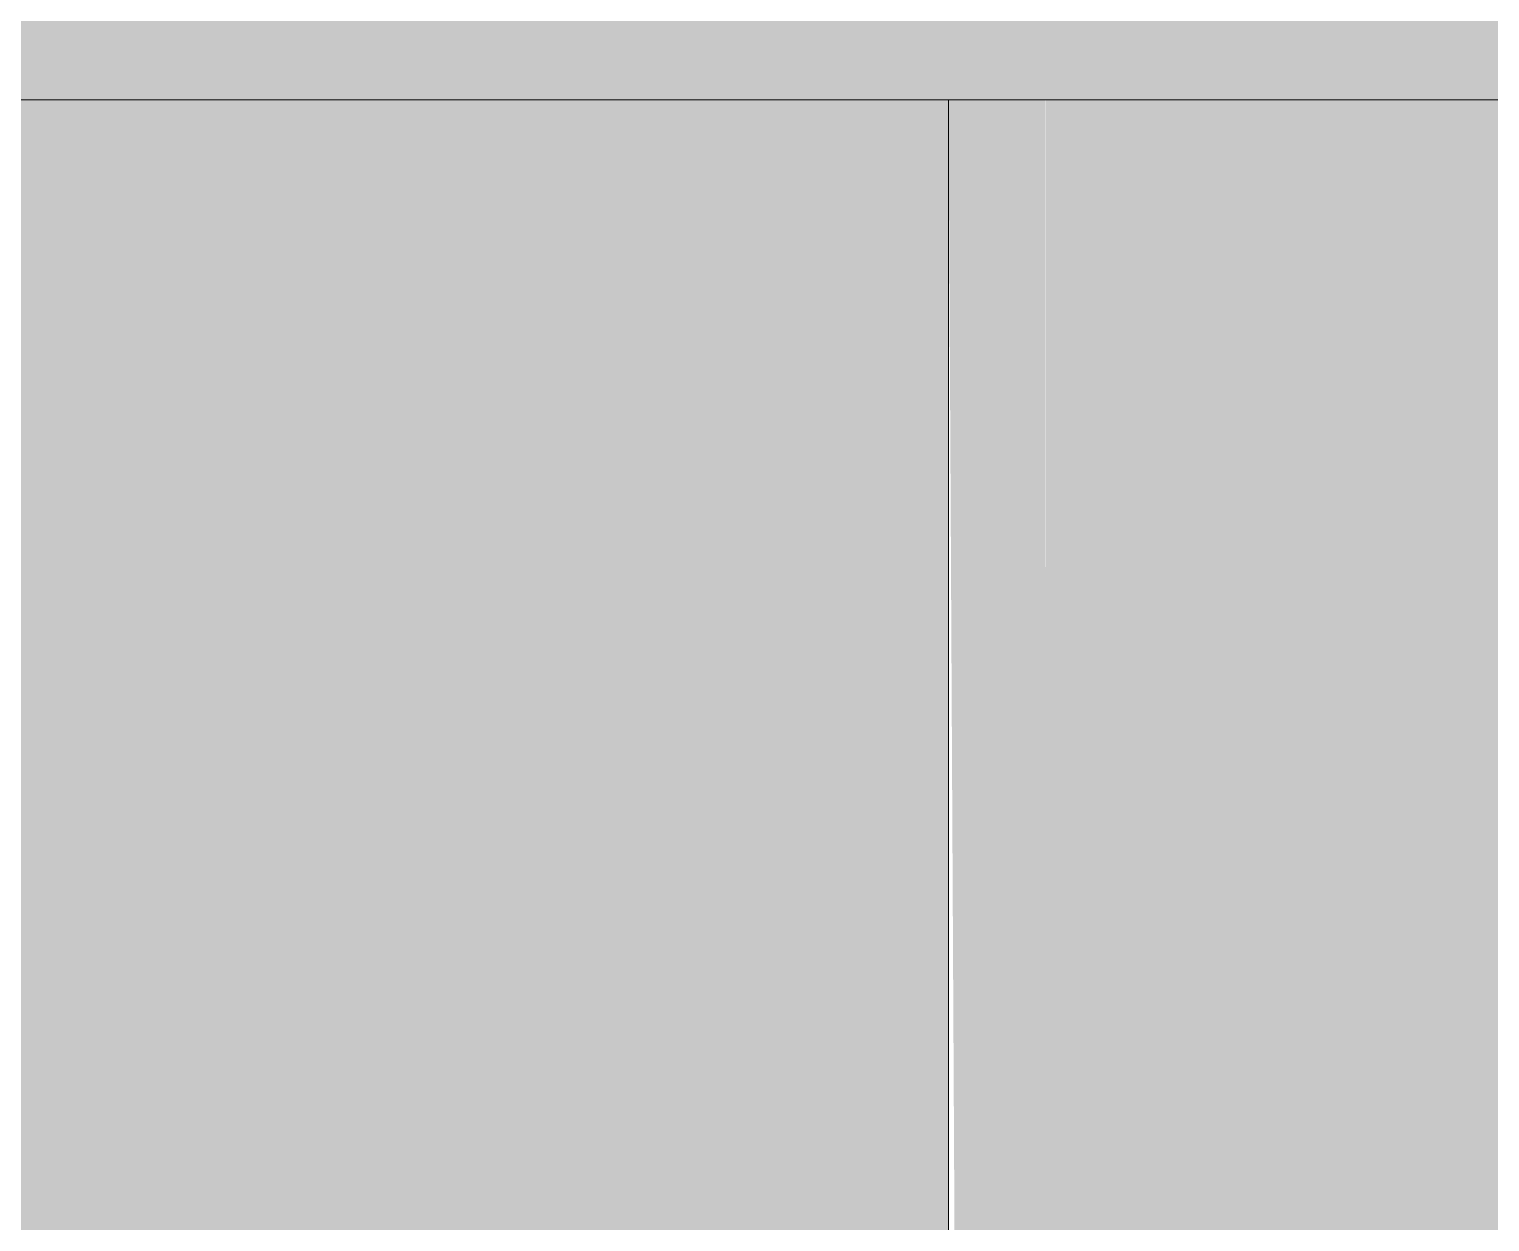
# Model space of a CAD drawing. Header units: inches. Extents: x 20426 to 81837, y -461 to 713.
# Drawn here: x 24730.76 to 24738.25, y 330.08 to 336.2 of the extents above; entities that cross this region are included whole.
import ezdxf

# ---------------------------------------------------------------- set-up
doc = ezdxf.new("R2010")
doc.units = ezdxf.units.IN
doc.header["$MEASUREMENT"] = 0
for name, color, linetype, lineweight in [('A-ROOF', 132, 'Continuous', 13), ('L-SITE-WALL', 31, 'Continuous', 13), ('S-COLS', 52, 'Continuous', 9)]:
    doc.layers.add(name, color=color, linetype=linetype, lineweight=lineweight)

msp = doc.modelspace()

# ---------------------------------------------------------------- hatches: boundary and pattern name
at = {"layer": 'A-ROOF'}
msp.add_hatch(color=256, dxfattribs=at).paths.add_polyline_path([(27927.0257, 335.835), (27939.2141, 335.835), (27939.2141, 336.3081), (24723.3489, 336.3081), (24723.3489, 335.835), (27918.3865, 335.835)], flags=0)
at = {"layer": 'L-SITE-WALL'}
msp.add_hatch(color=256, dxfattribs=at).paths.add_polyline_path([(24724.4529, 240), (24730.9926, 240), (24730.9926, 327.1144), (24735.4739, 327.1144), (24735.4739, 328.8264), (24730.9926, 328.8264), (24730.9926, 329.9484), (24735.4739, 329.9484), (24735.4739, 335.835), (24723.3489, 335.835), (24723.3489, 240)], flags=0)
at = {"layer": 'S-COLS'}
for points in [[(24735.9695, 329.9484), (24735.9739, 329.9484), (24735.9725, 335.835), (24735.4739, 335.835), (24735.5049, 329.9484), (24735.798, 329.9484)], [(24743.4544, 329.9484), (24743.4544, 335.835), (24735.9739, 335.835), (24735.9739, 329.9484), (24739.0514, 329.9484)]]:
    msp.add_hatch(color=256, dxfattribs=at).paths.add_polyline_path(points, flags=0)

# ---------------------------------------------------------------- linework, layer by layer
at = {"layer": 'A-ROOF'}
msp.add_line((27939.2141, 335.835), (24723.3489, 335.835), dxfattribs=at)
at = {"layer": 'L-SITE-WALL'}
msp.add_line((24735.4739, 335.835), (24735.4739, 240), dxfattribs=at)

doc.saveas('drawing.dxf')
